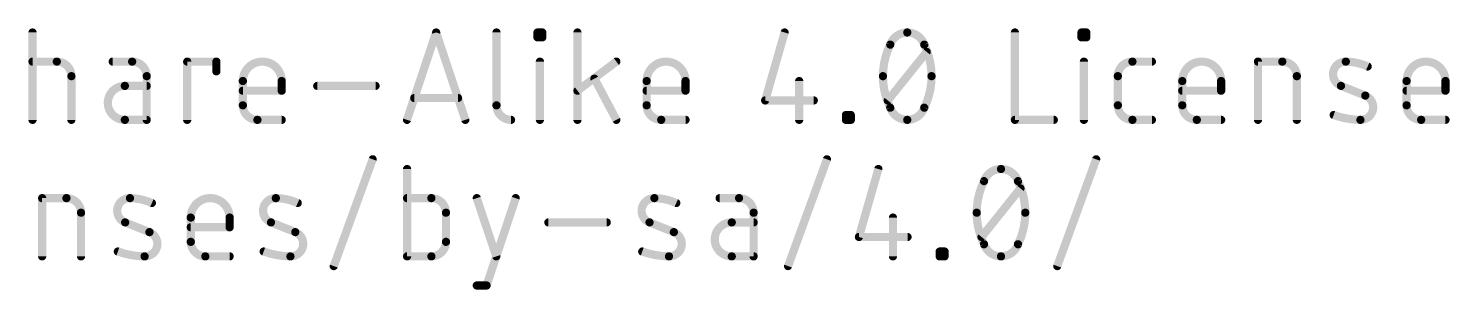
# Model space of a CAD drawing. Extents: x -33 to 53.6, y -19.6 to 58.5.
# Drawn here: x 27.19 to 53.6, y -17.05 to -12.19 of the extents above; entities that cross this region are included whole.
import ezdxf

# ---------------------------------------------------------------- set-up
doc = ezdxf.new("R2010")
doc.units = 0
doc.layers.add('51', color=53, linetype='CONTINUOUS')

msp = doc.modelspace()

# ---------------------------------------------------------------- linework, layer by layer
at = {"layer": '51', "const_width": 0.1524}
for points in [[(27.2654, -13.8938), (27.2654, -12.2682)], [(34.223, -13.8938), (34.7649, -12.2682)], [(34.7649, -12.2682), (35.3068, -13.8938)], [(35.8863, -12.2682), (35.8863, -13.6229)], [(36.6476, -12.3585), (36.6476, -12.2682)], [(36.6476, -12.2682), (36.7379, -12.2682)], [(36.7379, -12.3585), (36.6476, -12.3585)], [(36.7379, -12.2682), (36.7379, -12.3585)], [(37.3905, -13.8938), (37.3905, -12.2682)], [(41.2397, -12.2682), (40.8785, -13.5326)], [(45.5187, -12.2682), (45.5187, -13.8938)], [(46.7558, -12.3585), (46.7558, -12.2682)], [(46.7558, -12.2682), (46.8461, -12.2682)], [(46.8461, -12.3585), (46.7558, -12.3585)], [(46.8461, -12.2682), (46.8461, -12.3585)], [(43.1571, -13.5326), (43.8796, -12.6294)], [(27.2654, -12.8101), (27.717, -12.8101)], [(29.1164, -12.8101), (28.7552, -12.8101)], [(30.1396, -13.8938), (30.1396, -12.8101)], [(30.1396, -12.8101), (30.6815, -12.8101)], [(30.6815, -12.8101), (30.6815, -12.9907)], [(36.6928, -13.8938), (36.6928, -12.8101)], [(38.113, -12.8101), (37.3905, -13.3519)], [(46.8009, -13.8938), (46.8009, -12.8101)], [(47.7024, -12.8101), (48.0636, -12.8101)], [(50.0349, -13.8938), (50.0349, -12.8101)], [(50.0349, -12.8101), (50.4864, -12.8101)], [(27.9879, -13.081), (27.9879, -13.8938)], [(29.3874, -13.2616), (28.981, -13.2616)], [(29.3874, -13.8938), (29.3874, -13.081)], [(31.1732, -13.6229), (31.1732, -13.1713)], [(31.8957, -13.1713), (31.8957, -13.3519)], [(32.5557, -13.2616), (33.6394, -13.2616)], [(38.113, -13.8938), (37.7066, -13.1262)], [(38.6762, -13.6229), (38.6762, -13.1713)], [(39.3987, -13.1713), (39.3987, -13.3519)], [(41.5106, -13.1713), (41.5106, -13.8938)], [(47.4314, -13.6229), (47.4314, -13.081)], [(48.6281, -13.6229), (48.6281, -13.1713)], [(49.3506, -13.1713), (49.3506, -13.3519)], [(50.7574, -13.081), (50.7574, -13.8938)], [(52.0287, -13.4422), (51.5772, -13.2616)], [(52.7964, -13.6229), (52.7964, -13.1713)], [(53.5189, -13.1713), (53.5189, -13.3519)], [(31.8957, -13.3519), (31.1732, -13.3519)], [(35.1713, -13.4874), (34.3585, -13.4874)], [(39.3987, -13.3519), (38.6762, -13.3519)], [(40.8785, -13.5326), (41.7816, -13.5326)], [(49.3506, -13.3519), (48.6281, -13.3519)], [(53.5189, -13.3519), (52.7964, -13.3519)], [(42.3791, -13.8938), (42.3791, -13.8035)], [(42.3791, -13.8035), (42.4694, -13.8035)], [(42.4694, -13.8035), (42.4694, -13.8938)], [(28.981, -13.8938), (29.3874, -13.8938)], [(31.8957, -13.8938), (31.4441, -13.8938)], [(39.3987, -13.8938), (38.9471, -13.8938)], [(42.4694, -13.8938), (42.3791, -13.8938)], [(45.5187, -13.8938), (46.2412, -13.8938)], [(48.0636, -13.8938), (47.7024, -13.8938)], [(49.3506, -13.8938), (48.899, -13.8938)], [(53.5189, -13.8938), (53.0673, -13.8938)], [(32.863, -16.6144), (33.5855, -14.6276)], [(34.2251, -14.8082), (34.2251, -16.4338)], [(41.3039, -16.6144), (42.0264, -14.6276)], [(42.9816, -14.8082), (42.6204, -16.0726)], [(46.3059, -16.6144), (47.0284, -14.6276)], [(27.4442, -16.4338), (27.4442, -15.3501)], [(27.4442, -15.3501), (27.8958, -15.3501)], [(34.6766, -15.3501), (34.2251, -15.3501)], [(35.5203, -15.3501), (35.8816, -16.4338)], [(35.701, -16.9757), (36.2428, -15.3501)], [(40.3934, -15.3501), (40.0322, -15.3501)], [(44.8991, -16.0726), (45.6215, -15.1694)], [(28.1667, -15.621), (28.1667, -16.4338)], [(34.9475, -16.1629), (34.9475, -15.621)], [(40.6643, -16.4338), (40.6643, -15.621)], [(29.438, -15.9822), (28.9865, -15.8016)], [(30.2057, -16.1629), (30.2057, -15.7113)], [(30.9282, -15.8919), (30.2057, -15.8919)], [(30.9282, -15.7113), (30.9282, -15.8919)], [(32.1474, -15.9822), (31.6959, -15.8016)], [(36.8507, -15.8016), (37.9345, -15.8016)], [(39.1815, -15.9822), (38.7299, -15.8016)], [(40.6643, -15.8016), (40.2579, -15.8016)], [(43.2526, -15.7113), (43.2526, -16.4338)], [(42.6204, -16.0726), (43.5235, -16.0726)], [(30.9282, -16.4338), (30.4767, -16.4338)], [(34.2251, -16.4338), (34.6766, -16.4338)], [(40.2579, -16.4338), (40.6643, -16.4338)], [(44.121, -16.4338), (44.121, -16.3435)], [(44.121, -16.3435), (44.2113, -16.3435)], [(44.2113, -16.4338), (44.121, -16.4338)], [(44.2113, -16.3435), (44.2113, -16.4338)], [(35.5203, -16.9757), (35.701, -16.9757)]]:
    msp.add_lwpolyline(points, dxfattribs=at)
at = {"layer": '51'}
for points, const_width in [([(27.3035, -12.2682, 1), (27.2273, -12.2682)], 0.0762), ([(34.8011, -12.2562, 1), (34.7288, -12.2802)], 0.0762), ([(34.8011, -12.2802, 1), (34.7288, -12.2562)], 0.0762), ([(35.9244, -12.2682, 1), (35.8482, -12.2682)], 0.0762), ([(36.6857, -12.2682, 1), (36.6095, -12.2682)], 0.0762), ([(36.6476, -12.2301, 1), (36.6476, -12.3063)], 0.0762), ([(36.6476, -12.3204, 1), (36.6476, -12.3966)], 0.0762), ([(36.6095, -12.3585, 1), (36.6857, -12.3585)], 0.0762), ([(36.776, -12.2682, 1), (36.6998, -12.2682)], 0.0762), ([(36.6998, -12.3585, 1), (36.776, -12.3585)], 0.0762), ([(36.7379, -12.3063, 1), (36.7379, -12.2301)], 0.0762), ([(36.7379, -12.3966, 1), (36.7379, -12.3204)], 0.0762), ([(37.4286, -12.2682, 1), (37.3524, -12.2682)], 0.0762), ([(41.2763, -12.2787, 1), (41.2031, -12.2577)], 0.0762), ([(43.5184, -12.2682, 0.3205), (43.2023, -12.494)], 0.1524), ([(43.8345, -12.494, 0.3205), (43.5184, -12.2682)], 0.1524), ([(43.5184, -12.2301, 1), (43.5184, -12.3063)], 0.0762), ([(43.5184, -12.3063, 1), (43.5184, -12.2301)], 0.0762), ([(45.5568, -12.2682, 1), (45.4806, -12.2682)], 0.0762), ([(46.7939, -12.2682, 1), (46.7177, -12.2682)], 0.0762), ([(46.7558, -12.2301, 1), (46.7558, -12.3063)], 0.0762), ([(46.7558, -12.3204, 1), (46.7558, -12.3966)], 0.0762), ([(46.7177, -12.3585, 1), (46.7939, -12.3585)], 0.0762), ([(46.8842, -12.2682, 1), (46.808, -12.2682)], 0.0762), ([(46.808, -12.3585, 1), (46.8842, -12.3585)], 0.0762), ([(46.8461, -12.3063, 1), (46.8461, -12.2301)], 0.0762), ([(46.8461, -12.3966, 1), (46.8461, -12.3204)], 0.0762), ([(43.2023, -12.494, 0.1139), (43.0668, -13.081)], 0.1524), ([(43.1663, -12.4816, 1), (43.2383, -12.5063)], 0.0762), ([(43.2366, -12.5107, 1), (43.1681, -12.4773)], 0.0762), ([(43.8687, -12.4773, 1), (43.8002, -12.5107)], 0.0762), ([(43.9699, -13.081, 0.1139), (43.8345, -12.494)], 0.1524), ([(43.7984, -12.5063, 1), (43.8705, -12.4816)], 0.0762), ([(43.9094, -12.6532, 1), (43.8499, -12.6056)], 0.0762), ([(27.2654, -12.772, 1), (27.2654, -12.8482)], 0.0762), ([(27.9879, -13.081, 0.4142), (27.717, -12.8101)], 0.1524), ([(27.717, -12.772, 1), (27.717, -12.8482)], 0.0762), ([(27.717, -12.8482, 1), (27.717, -12.772)], 0.0762), ([(28.7552, -12.772, 1), (28.7552, -12.8482)], 0.0762), ([(29.3874, -13.081, 0.4142), (29.1164, -12.8101)], 0.1524), ([(29.1164, -12.772, 1), (29.1164, -12.8482)], 0.0762), ([(29.1164, -12.8482, 1), (29.1164, -12.772)], 0.0762), ([(30.1777, -12.8101, 1), (30.1015, -12.8101)], 0.0762), ([(30.1396, -12.772, 1), (30.1396, -12.8482)], 0.0762), ([(30.7196, -12.8101, 1), (30.6434, -12.8101)], 0.0762), ([(30.6815, -12.8482, 1), (30.6815, -12.772)], 0.0762), ([(31.8957, -13.1713, 1), (31.1732, -13.1713)], 0.1524), ([(36.7309, -12.8101, 1), (36.6547, -12.8101)], 0.0762), ([(38.1358, -12.8405, 1), (38.0901, -12.7796)], 0.0762), ([(39.3987, -13.1713, 1), (38.6762, -13.1713)], 0.1524), ([(46.839, -12.8101, 1), (46.7628, -12.8101)], 0.0762), ([(47.7024, -12.8101, 0.4142), (47.4314, -13.081)], 0.1524), ([(47.7024, -12.772, 1), (47.7024, -12.8482)], 0.0762), ([(47.7024, -12.8482, 1), (47.7024, -12.772)], 0.0762), ([(48.0636, -12.8482, 1), (48.0636, -12.772)], 0.0762), ([(49.3506, -13.1713, 1), (48.6281, -13.1713)], 0.1524), ([(50.073, -12.8101, 1), (49.9968, -12.8101)], 0.0762), ([(50.0349, -12.772, 1), (50.0349, -12.8482)], 0.0762), ([(50.7574, -13.081, 0.4142), (50.4864, -12.8101)], 0.1524), ([(50.4864, -12.772, 1), (50.4864, -12.8482)], 0.0762), ([(50.4864, -12.8482, 1), (50.4864, -12.772)], 0.0762), ([(51.6675, -12.8101, 0.8318), (51.5772, -13.2616)], 0.1524), ([(51.668, -12.772, 1), (51.6669, -12.8482)], 0.0762), ([(52.0739, -12.9004, 0.1026), (51.6675, -12.8101)], 0.1524), ([(51.6669, -12.8482, 1), (51.668, -12.772)], 0.0762), ([(52.0582, -12.9351, 1), (52.0895, -12.8656)], 0.0762), ([(53.5189, -13.1713, 1), (52.7964, -13.1713)], 0.1524), ([(28.026, -13.081, 1), (27.9498, -13.081)], 0.0762), ([(27.9498, -13.081, 1), (28.026, -13.081)], 0.0762), ([(28.981, -13.2616, 1), (28.981, -13.8938)], 0.1524), ([(28.981, -13.2235, 1), (28.981, -13.2997)], 0.0762), ([(28.981, -13.2997, 1), (28.981, -13.2235)], 0.0762), ([(29.4255, -13.081, 1), (29.3493, -13.081)], 0.0762), ([(29.3493, -13.081, 1), (29.4255, -13.081)], 0.0762), ([(29.3874, -13.2997, 1), (29.3874, -13.2235)], 0.0762), ([(30.6434, -12.9907, 1), (30.7196, -12.9907)], 0.0762), ([(31.2113, -13.1713, 1), (31.1351, -13.1713)], 0.0762), ([(31.1351, -13.1713, 1), (31.2113, -13.1713)], 0.0762), ([(31.9338, -13.1713, 1), (31.8576, -13.1713)], 0.0762), ([(31.8576, -13.1713, 1), (31.9338, -13.1713)], 0.0762), ([(32.5557, -13.2235, 1), (32.5557, -13.2997)], 0.0762), ([(33.6394, -13.2997, 1), (33.6394, -13.2235)], 0.0762), ([(37.7402, -13.1083, 1), (37.6729, -13.144)], 0.0762), ([(38.7143, -13.1713, 1), (38.6381, -13.1713)], 0.0762), ([(38.6381, -13.1713, 1), (38.7143, -13.1713)], 0.0762), ([(39.4368, -13.1713, 1), (39.3606, -13.1713)], 0.0762), ([(39.3606, -13.1713, 1), (39.4368, -13.1713)], 0.0762), ([(41.5487, -13.1713, 1), (41.4725, -13.1713)], 0.0762), ([(43.0668, -13.081, 0.1139), (43.2023, -13.668)], 0.1524), ([(43.1049, -13.081, 1), (43.0287, -13.081)], 0.0762), ([(43.0287, -13.081, 1), (43.1049, -13.081)], 0.0762), ([(43.8345, -13.668, 0.1139), (43.9699, -13.081)], 0.1524), ([(44.008, -13.081, 1), (43.9318, -13.081)], 0.0762), ([(43.9318, -13.081, 1), (44.008, -13.081)], 0.0762), ([(47.4695, -13.081, 1), (47.3933, -13.081)], 0.0762), ([(47.3933, -13.081, 1), (47.4695, -13.081)], 0.0762), ([(48.6662, -13.1713, 1), (48.59, -13.1713)], 0.0762), ([(48.59, -13.1713, 1), (48.6662, -13.1713)], 0.0762), ([(49.3887, -13.1713, 1), (49.3125, -13.1713)], 0.0762), ([(49.3125, -13.1713, 1), (49.3887, -13.1713)], 0.0762), ([(50.7955, -13.081, 1), (50.7193, -13.081)], 0.0762), ([(50.7193, -13.081, 1), (50.7955, -13.081)], 0.0762), ([(51.5913, -13.2263, 1), (51.563, -13.297)], 0.0762), ([(51.563, -13.297, 1), (51.5913, -13.2262)], 0.0762), ([(52.8345, -13.1713, 1), (52.7583, -13.1713)], 0.0762), ([(52.7583, -13.1713, 1), (52.8345, -13.1713)], 0.0762), ([(53.557, -13.1713, 1), (53.4808, -13.1713)], 0.0762), ([(53.4808, -13.1713, 1), (53.557, -13.1713)], 0.0762), ([(31.1732, -13.3138, 1), (31.1732, -13.39)], 0.0762), ([(31.8576, -13.3519, 1), (31.9338, -13.3519)], 0.0762), ([(31.8957, -13.39, 1), (31.8957, -13.3138)], 0.0762), ([(34.3585, -13.4493, 1), (34.3585, -13.5255)], 0.0762), ([(35.1713, -13.5255, 1), (35.1713, -13.4493)], 0.0762), ([(37.3676, -13.3215, 1), (37.4133, -13.3824)], 0.0762), ([(38.6762, -13.3138, 1), (38.6762, -13.39)], 0.0762), ([(39.3606, -13.3519, 1), (39.4368, -13.3519)], 0.0762), ([(39.3987, -13.39, 1), (39.3987, -13.3138)], 0.0762), ([(40.8785, -13.4945, 1), (40.8785, -13.5707)], 0.0762), ([(41.7816, -13.5707, 1), (41.7816, -13.4945)], 0.0762), ([(48.6281, -13.3138, 1), (48.6281, -13.39)], 0.0762), ([(49.3125, -13.3519, 1), (49.3887, -13.3519)], 0.0762), ([(49.3506, -13.39, 1), (49.3506, -13.3138)], 0.0762), ([(51.9384, -13.8938, 0.8318), (52.0287, -13.4422)], 0.1524), ([(52.0429, -13.4069, 1), (52.0146, -13.4776)], 0.0762), ([(52.0146, -13.4776, 1), (52.0429, -13.4069)], 0.0762), ([(52.7964, -13.3138, 1), (52.7964, -13.39)], 0.0762), ([(53.4808, -13.3519, 1), (53.557, -13.3519)], 0.0762), ([(53.5189, -13.39, 1), (53.5189, -13.3138)], 0.0762), ([(31.1732, -13.6229, 0.4142), (31.4441, -13.8938)], 0.1524), ([(31.2113, -13.6229, 1), (31.1351, -13.6229)], 0.0762), ([(31.1351, -13.6229, 1), (31.2113, -13.6229)], 0.0762), ([(35.8863, -13.6229, 0.4142), (36.1572, -13.8938)], 0.1524), ([(35.9244, -13.6229, 1), (35.8482, -13.6229)], 0.0762), ([(35.8482, -13.6229, 1), (35.9244, -13.6229)], 0.0762), ([(38.6762, -13.6229, 0.4142), (38.9471, -13.8938)], 0.1524), ([(38.7143, -13.6229, 1), (38.6381, -13.6229)], 0.0762), ([(38.6381, -13.6229, 1), (38.7143, -13.6229)], 0.0762), ([(40.8418, -13.5221, 1), (40.9151, -13.543)], 0.0762), ([(42.4172, -13.8035, 1), (42.341, -13.8035)], 0.0762), ([(42.3791, -13.7654, 1), (42.3791, -13.8416)], 0.0762), ([(42.5075, -13.8035, 1), (42.4313, -13.8035)], 0.0762), ([(42.4694, -13.8416, 1), (42.4694, -13.7654)], 0.0762), ([(43.1274, -13.5088, 1), (43.1869, -13.5564)], 0.0762), ([(43.2023, -13.668, 0.3205), (43.5184, -13.8938)], 0.1524), ([(43.2383, -13.6557, 1), (43.1663, -13.6804)], 0.0762), ([(43.1681, -13.6847, 1), (43.2366, -13.6513)], 0.0762), ([(43.5184, -13.8938, 0.3205), (43.8345, -13.668)], 0.1524), ([(43.8002, -13.6513, 1), (43.8687, -13.6847)], 0.0762), ([(43.8705, -13.6804, 1), (43.7984, -13.6557)], 0.0762), ([(47.4314, -13.6229, 0.4142), (47.7024, -13.8938)], 0.1524), ([(47.4695, -13.6229, 1), (47.3933, -13.6229)], 0.0762), ([(47.3933, -13.6229, 1), (47.4695, -13.6229)], 0.0762), ([(48.6281, -13.6229, 0.4142), (48.899, -13.8938)], 0.1524), ([(48.6662, -13.6229, 1), (48.59, -13.6229)], 0.0762), ([(48.59, -13.6229, 1), (48.6662, -13.6229)], 0.0762), ([(51.4546, -13.7676, 1), (51.4288, -13.8393)], 0.0762), ([(51.4417, -13.8035, 0.083), (51.9384, -13.8938)], 0.1524), ([(52.7964, -13.6229, 0.4142), (53.0673, -13.8938)], 0.1524), ([(52.8345, -13.6229, 1), (52.7583, -13.6229)], 0.0762), ([(52.7583, -13.6229, 1), (52.8345, -13.6229)], 0.0762), ([(27.2273, -13.8938, 1), (27.3035, -13.8938)], 0.0762), ([(27.9498, -13.8938, 1), (28.026, -13.8938)], 0.0762), ([(28.981, -13.8557, 1), (28.981, -13.9319)], 0.0762), ([(28.981, -13.9319, 1), (28.981, -13.8557)], 0.0762), ([(29.3493, -13.8938, 1), (29.4255, -13.8938)], 0.0762), ([(29.3874, -13.9319, 1), (29.3874, -13.8557)], 0.0762), ([(30.1015, -13.8938, 1), (30.1777, -13.8938)], 0.0762), ([(31.4441, -13.8557, 1), (31.4441, -13.9319)], 0.0762), ([(31.4441, -13.9319, 1), (31.4441, -13.8557)], 0.0762), ([(31.8957, -13.9319, 1), (31.8957, -13.8557)], 0.0762), ([(34.1869, -13.8818, 1), (34.2592, -13.9058)], 0.0762), ([(35.2706, -13.9058, 1), (35.3429, -13.8818)], 0.0762), ([(36.1572, -13.9319, 1), (36.1572, -13.8557)], 0.0762), ([(36.6547, -13.8938, 1), (36.7309, -13.8938)], 0.0762), ([(37.3524, -13.8938, 1), (37.4286, -13.8938)], 0.0762), ([(38.0793, -13.9116, 1), (38.1466, -13.876)], 0.0762), ([(38.9471, -13.8557, 1), (38.9471, -13.9319)], 0.0762), ([(38.9471, -13.9319, 1), (38.9471, -13.8557)], 0.0762), ([(39.3987, -13.9319, 1), (39.3987, -13.8557)], 0.0762), ([(41.4725, -13.8938, 1), (41.5487, -13.8938)], 0.0762), ([(42.3791, -13.8557, 1), (42.3791, -13.9319)], 0.0762), ([(42.341, -13.8938, 1), (42.4172, -13.8938)], 0.0762), ([(42.4313, -13.8938, 1), (42.5075, -13.8938)], 0.0762), ([(42.4694, -13.9319, 1), (42.4694, -13.8557)], 0.0762), ([(43.5184, -13.8557, 1), (43.5184, -13.9319)], 0.0762), ([(43.5184, -13.9319, 1), (43.5184, -13.8557)], 0.0762), ([(45.5187, -13.8557, 1), (45.5187, -13.9319)], 0.0762), ([(45.4806, -13.8938, 1), (45.5568, -13.8938)], 0.0762), ([(46.2412, -13.9319, 1), (46.2412, -13.8557)], 0.0762), ([(46.7628, -13.8938, 1), (46.839, -13.8938)], 0.0762), ([(47.7024, -13.8557, 1), (47.7024, -13.9319)], 0.0762), ([(47.7024, -13.9319, 1), (47.7024, -13.8557)], 0.0762), ([(48.0636, -13.9319, 1), (48.0636, -13.8557)], 0.0762), ([(48.899, -13.8557, 1), (48.899, -13.9319)], 0.0762), ([(48.899, -13.9319, 1), (48.899, -13.8557)], 0.0762), ([(49.3506, -13.9319, 1), (49.3506, -13.8557)], 0.0762), ([(49.9968, -13.8938, 1), (50.073, -13.8938)], 0.0762), ([(50.7193, -13.8938, 1), (50.7955, -13.8938)], 0.0762), ([(51.9389, -13.8557, 1), (51.9379, -13.9319)], 0.0762), ([(51.9379, -13.9319, 1), (51.9389, -13.8557)], 0.0762), ([(53.0673, -13.8557, 1), (53.0673, -13.9319)], 0.0762), ([(53.0673, -13.9319, 1), (53.0673, -13.8557)], 0.0762), ([(53.5189, -13.9319, 1), (53.5189, -13.8557)], 0.0762), ([(33.6213, -14.6406, 1), (33.5497, -14.6146)], 0.0762), ([(34.2632, -14.8082, 1), (34.187, -14.8082)], 0.0762), ([(42.0622, -14.6406, 1), (41.9906, -14.6146)], 0.0762), ([(43.0183, -14.8187, 1), (42.945, -14.7977)], 0.0762), ([(45.2603, -14.8082, 0.3205), (44.9442, -15.034)], 0.1524), ([(45.5764, -15.034, 0.3205), (45.2603, -14.8082)], 0.1524), ([(45.2603, -14.7701, 1), (45.2603, -14.8463)], 0.0762), ([(45.2603, -14.8463, 1), (45.2603, -14.7701)], 0.0762), ([(47.0642, -14.6406, 1), (46.9925, -14.6146)], 0.0762), ([(44.9442, -15.034, 0.1139), (44.8087, -15.621)], 0.1524), ([(44.9082, -15.0216, 1), (44.9803, -15.0463)], 0.0762), ([(44.9785, -15.0507, 1), (44.91, -15.0173)], 0.0762), ([(45.6106, -15.0173, 1), (45.5421, -15.0507)], 0.0762), ([(45.7119, -15.621, 0.1139), (45.5764, -15.034)], 0.1524), ([(45.5403, -15.0463, 1), (45.6124, -15.0216)], 0.0762), ([(27.4823, -15.3501, 1), (27.4061, -15.3501)], 0.0762), ([(27.4442, -15.312, 1), (27.4442, -15.3882)], 0.0762), ([(28.1667, -15.621, 0.4142), (27.8958, -15.3501)], 0.1524), ([(27.8958, -15.312, 1), (27.8958, -15.3882)], 0.0762), ([(27.8958, -15.3882, 1), (27.8958, -15.312)], 0.0762), ([(29.0768, -15.3501, 0.8318), (28.9865, -15.8016)], 0.1524), ([(29.0773, -15.312, 1), (29.0762, -15.3882)], 0.0762), ([(29.4832, -15.4404, 0.1026), (29.0768, -15.3501)], 0.1524), ([(29.0762, -15.3882, 1), (29.0773, -15.312)], 0.0762), ([(30.9282, -15.7113, 1), (30.2057, -15.7113)], 0.1524), ([(31.7862, -15.3501, 0.8318), (31.6959, -15.8016)], 0.1524), ([(32.1926, -15.4404, 0.1026), (31.7862, -15.3501)], 0.1524), ([(31.7868, -15.312, 1), (31.7857, -15.3882)], 0.0762), ([(31.7857, -15.3882, 1), (31.7868, -15.312)], 0.0762), ([(34.2251, -15.312, 1), (34.2251, -15.3882)], 0.0762), ([(34.9475, -15.621, 0.4142), (34.6766, -15.3501)], 0.1524), ([(34.6766, -15.312, 1), (34.6766, -15.3882)], 0.0762), ([(34.6766, -15.3882, 1), (34.6766, -15.312)], 0.0762), ([(35.5565, -15.338, 1), (35.4842, -15.3621)], 0.0762), ([(36.279, -15.3621, 1), (36.2067, -15.338)], 0.0762), ([(38.8202, -15.3501, 0.8318), (38.7299, -15.8016)], 0.1524), ([(39.2266, -15.4404, 0.1026), (38.8202, -15.3501)], 0.1524), ([(38.8208, -15.312, 1), (38.8197, -15.3882)], 0.0762), ([(38.8197, -15.3882, 1), (38.8208, -15.312)], 0.0762), ([(40.0322, -15.312, 1), (40.0322, -15.3882)], 0.0762), ([(40.6643, -15.621, 0.4142), (40.3934, -15.3501)], 0.1524), ([(40.3934, -15.312, 1), (40.3934, -15.3882)], 0.0762), ([(40.3934, -15.3882, 1), (40.3934, -15.312)], 0.0762), ([(45.6513, -15.1932, 1), (45.5918, -15.1456)], 0.0762), ([(28.2048, -15.621, 1), (28.1286, -15.621)], 0.0762), ([(29.4676, -15.4751, 1), (29.4988, -15.4056)], 0.0762), ([(32.177, -15.4751, 1), (32.2082, -15.4056)], 0.0762), ([(34.9856, -15.621, 1), (34.9094, -15.621)], 0.0762), ([(39.211, -15.4751, 1), (39.2423, -15.4056)], 0.0762), ([(40.7024, -15.621, 1), (40.6262, -15.621)], 0.0762), ([(44.8087, -15.621, 0.1139), (44.9442, -16.208)], 0.1524), ([(44.8468, -15.621, 1), (44.7706, -15.621)], 0.0762), ([(45.5764, -16.208, 0.1139), (45.7119, -15.621)], 0.1524), ([(45.75, -15.621, 1), (45.6738, -15.621)], 0.0762), ([(28.1286, -15.621, 1), (28.2048, -15.621)], 0.0762), ([(29.0006, -15.7663, 1), (28.9723, -15.837)], 0.0762), ([(28.9723, -15.837, 1), (29.0006, -15.7662)], 0.0762), ([(30.2438, -15.7113, 1), (30.1676, -15.7113)], 0.0762), ([(30.1676, -15.7113, 1), (30.2438, -15.7113)], 0.0762), ([(30.2057, -15.8538, 1), (30.2057, -15.93)], 0.0762), ([(30.9663, -15.7113, 1), (30.8901, -15.7113)], 0.0762), ([(30.8901, -15.7113, 1), (30.9663, -15.7113)], 0.0762), ([(30.9282, -15.93, 1), (30.9282, -15.8538)], 0.0762), ([(31.71, -15.7663, 1), (31.6817, -15.837)], 0.0762), ([(31.6817, -15.837, 1), (31.71, -15.7662)], 0.0762), ([(34.9094, -15.621, 1), (34.9856, -15.621)], 0.0762), ([(36.8507, -15.7635, 1), (36.8507, -15.8397)], 0.0762), ([(37.9345, -15.8397, 1), (37.9345, -15.7635)], 0.0762), ([(38.7441, -15.7663, 1), (38.7158, -15.837)], 0.0762), ([(38.7158, -15.837, 1), (38.7441, -15.7662)], 0.0762), ([(40.2579, -15.8016, 1), (40.2579, -16.4338)], 0.1524), ([(40.2579, -15.7635, 1), (40.2579, -15.8397)], 0.0762), ([(40.2579, -15.8397, 1), (40.2579, -15.7635)], 0.0762), ([(40.6262, -15.621, 1), (40.7024, -15.621)], 0.0762), ([(40.6643, -15.8397, 1), (40.6643, -15.7635)], 0.0762), ([(43.2907, -15.7113, 1), (43.2145, -15.7113)], 0.0762), ([(44.7706, -15.621, 1), (44.8468, -15.621)], 0.0762), ([(45.6738, -15.621, 1), (45.75, -15.621)], 0.0762), ([(29.3477, -16.4338, 0.8318), (29.438, -15.9822)], 0.1524), ([(29.4522, -15.9469, 1), (29.4239, -16.0176)], 0.0762), ([(29.4239, -16.0176, 1), (29.4522, -15.9469)], 0.0762), ([(30.2057, -16.1629, 0.4142), (30.4767, -16.4338)], 0.1524), ([(30.2438, -16.1629, 1), (30.1676, -16.1629)], 0.0762), ([(30.8901, -15.8919, 1), (30.9663, -15.8919)], 0.0762), ([(32.0571, -16.4338, 0.8318), (32.1474, -15.9822)], 0.1524), ([(32.1616, -15.9469, 1), (32.1333, -16.0176)], 0.0762), ([(32.1333, -16.0176, 1), (32.1616, -15.9469)], 0.0762), ([(34.6766, -16.4338, 0.4142), (34.9475, -16.1629)], 0.1524), ([(34.9856, -16.1629, 1), (34.9095, -16.1629)], 0.0762), ([(39.0912, -16.4338, 0.8318), (39.1815, -15.9822)], 0.1524), ([(39.1956, -15.9469, 1), (39.1673, -16.0176)], 0.0762), ([(39.1673, -16.0176, 1), (39.1956, -15.9469)], 0.0762), ([(42.5837, -16.0621, 1), (42.657, -16.083)], 0.0762), ([(42.6204, -16.0345, 1), (42.6204, -16.1107)], 0.0762), ([(43.5235, -16.1107, 1), (43.5235, -16.0345)], 0.0762), ([(44.8693, -16.0488, 1), (44.9288, -16.0964)], 0.0762), ([(28.8639, -16.3076, 1), (28.8381, -16.3793)], 0.0762), ([(28.851, -16.3435, 0.083), (29.3477, -16.4338)], 0.1524), ([(29.3483, -16.3957, 1), (29.3472, -16.4719)], 0.0762), ([(29.3472, -16.4719, 1), (29.3483, -16.3957)], 0.0762), ([(30.1676, -16.1629, 1), (30.2438, -16.1629)], 0.0762), ([(30.4767, -16.3957, 1), (30.4767, -16.4719)], 0.0762), ([(30.4767, -16.4719, 1), (30.4767, -16.3957)], 0.0762), ([(30.9282, -16.4719, 1), (30.9282, -16.3957)], 0.0762), ([(31.5733, -16.3076, 1), (31.5475, -16.3793)], 0.0762), ([(31.5604, -16.3435, 0.083), (32.0571, -16.4338)], 0.1524), ([(32.0577, -16.3957, 1), (32.0566, -16.4719)], 0.0762), ([(32.0566, -16.4719, 1), (32.0577, -16.3957)], 0.0762), ([(34.2251, -16.3957, 1), (34.2251, -16.4719)], 0.0762), ([(34.6766, -16.3957, 1), (34.6766, -16.4719)], 0.0762), ([(34.6766, -16.4719, 1), (34.6766, -16.3957)], 0.0762), ([(34.9094, -16.1629, 1), (34.9856, -16.1629)], 0.0762), ([(38.6074, -16.3076, 1), (38.5816, -16.3793)], 0.0762), ([(38.5945, -16.3435, 0.083), (39.0912, -16.4338)], 0.1524), ([(39.0917, -16.3957, 1), (39.0906, -16.4719)], 0.0762), ([(39.0906, -16.4719, 1), (39.0917, -16.3957)], 0.0762), ([(40.2579, -16.3957, 1), (40.2579, -16.4719)], 0.0762), ([(40.2579, -16.4719, 1), (40.2579, -16.3957)], 0.0762), ([(40.6643, -16.4719, 1), (40.6643, -16.3957)], 0.0762), ([(44.1591, -16.3435, 1), (44.0829, -16.3435)], 0.0762), ([(44.121, -16.3054, 1), (44.121, -16.3816)], 0.0762), ([(44.121, -16.3957, 1), (44.121, -16.4719)], 0.0762), ([(44.2494, -16.3435, 1), (44.1732, -16.3435)], 0.0762), ([(44.2113, -16.3816, 1), (44.2113, -16.3054)], 0.0762), ([(44.2113, -16.4719, 1), (44.2113, -16.3957)], 0.0762), ([(44.9442, -16.208, 0.3205), (45.2603, -16.4338)], 0.1524), ([(44.9803, -16.1957, 1), (44.9082, -16.2204)], 0.0762), ([(44.91, -16.2247, 1), (44.9785, -16.1913)], 0.0762), ([(45.2603, -16.4338, 0.3205), (45.5764, -16.208)], 0.1524), ([(45.2603, -16.3957, 1), (45.2603, -16.4719)], 0.0762), ([(45.2603, -16.4719, 1), (45.2603, -16.3957)], 0.0762), ([(45.5421, -16.1913, 1), (45.6106, -16.2247)], 0.0762), ([(45.6124, -16.2204, 1), (45.5404, -16.1957)], 0.0762), ([(27.4061, -16.4338, 1), (27.4823, -16.4338)], 0.0762), ([(28.1286, -16.4338, 1), (28.2048, -16.4338)], 0.0762), ([(32.8272, -16.6014, 1), (32.8988, -16.6274)], 0.0762), ([(34.187, -16.4338, 1), (34.2632, -16.4338)], 0.0762), ([(35.8454, -16.4458, 1), (35.9177, -16.4218)], 0.0762), ([(40.6262, -16.4338, 1), (40.7024, -16.4338)], 0.0762), ([(41.2681, -16.6014, 1), (41.3397, -16.6274)], 0.0762), ([(43.2145, -16.4338, 1), (43.2907, -16.4338)], 0.0762), ([(44.0829, -16.4338, 1), (44.1591, -16.4338)], 0.0762), ([(44.1732, -16.4338, 1), (44.2494, -16.4338)], 0.0762), ([(46.2701, -16.6014, 1), (46.3417, -16.6274)], 0.0762), ([(35.5203, -16.9376, 1), (35.5203, -17.0138)], 0.0762), ([(35.701, -17.0138, 1), (35.701, -16.9376)], 0.0762), ([(35.6648, -16.9636, 1), (35.7371, -16.9877)], 0.0762)]:
    msp.add_lwpolyline(points, format="xyb", dxfattribs=dict(at, const_width=const_width))

doc.saveas('drawing.dxf')
